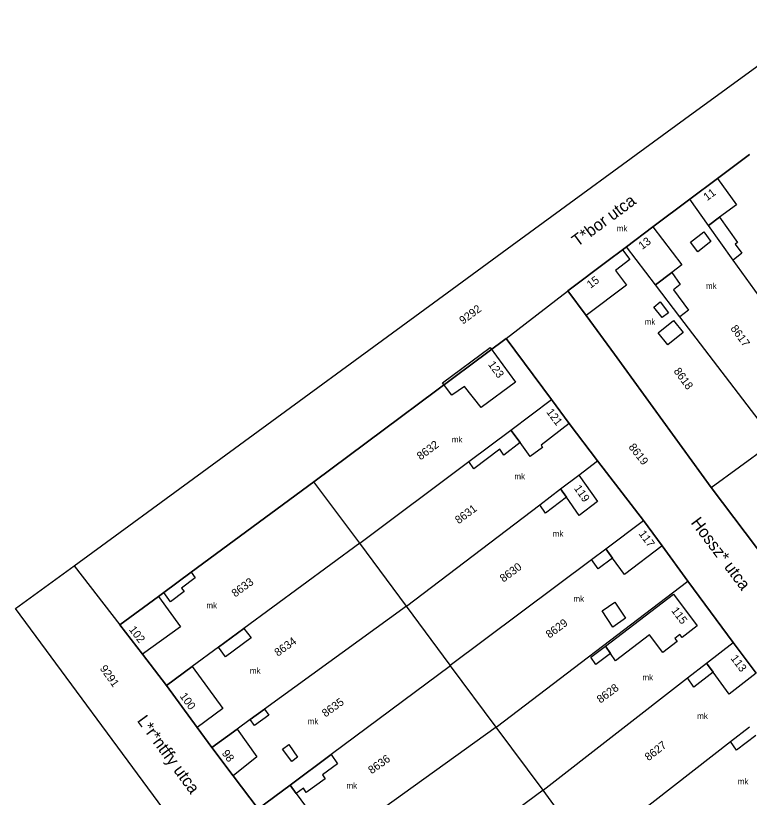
# Model space of a CAD drawing. Extents: x 768299 to 772392, y 136157 to 140026.
# Drawn here: x 769062 to 769245.3, y 137521.5 to 137716.7 of the extents above; entities that cross this region are included whole.
import ezdxf

# ---------------------------------------------------------------- set-up
doc = ezdxf.new("R2010")
doc.units = 0
for name, color, linetype in [('ITR-10-FRL_HATAR', 7, 'Continuous'), ('ITR-11-HRSZ', 7, 'Continuous'), ('ITR-15-MIN_OSZT', 7, 'Continuous'), ('ITR-30-LAKOEPULET', 7, 'Continuous'), ('ITR-31-GAZD_EPULET', 7, 'Continuous'), ('ITR-35-HAZSZAM', 7, 'Continuous'), ('ITR-43-UTCANEV', 7, 'Continuous')]:
    doc.layers.add(name, color=color, linetype=linetype)

msp = doc.modelspace()

# ---------------------------------------------------------------- linework, layer by layer
at = {"layer": 'ITR-10-FRL_HATAR'}
for p, q in [((769229.05, 137690.83), (769264.46, 137716.73)), ((769186.05, 137659.38), (769229.05, 137690.83)), ((769245.29, 137682.06), (769237.33, 137676.08)), ((769237.33, 137676.08), (769230.37, 137670.85)), ((769230.37, 137670.85), (769221.18, 137663.96)), ((769235.04, 137664.31), (769230.37, 137670.85)), ((769241.21, 137655.69), (769235.04, 137664.31)), ((769221.18, 137663.96), (769214.59, 137659)), ((769171, 137648.37), (769186.05, 137659.38)), ((769213.56, 137658.23), (769210, 137655.55)), ((769214.59, 137659), (769213.56, 137658.23)), ((769221.85, 137649.46), (769214.59, 137659)), ((769210, 137655.55), (769199.91, 137647.98)), ((769266.07, 137621), (769241.21, 137655.69)), ((769227.9, 137641.52), (769221.85, 137649.46)), ((769109.79, 137603.59), (769171, 137648.37)), ((769184.5, 137636.05), (769199.86, 137647.94)), ((769199.86, 137647.94), (769199.91, 137647.98)), ((769199.91, 137647.98), (769204.46, 137641.82)), ((769204.46, 137641.82), (769211.58, 137632.19)), ((769251.59, 137610.44), (769227.9, 137641.52)), ((769184.5, 137636.05), (769136.48, 137600.3)), ((769195.85, 137620.84), (769184.5, 137636.05)), ((769211.58, 137632.19), (769235.69, 137598.84)), ((769185.66, 137613.2), (769195.85, 137620.84)), ((769200.29, 137614.88), (769195.85, 137620.84)), ((769207.3, 137605.49), (769200.29, 137614.88)), ((769175.16, 137605.33), (769185.66, 137613.2)), ((769235.69, 137598.84), (769251.59, 137610.44)), ((769076.63, 137579.33), (769109.79, 137603.59)), ((769147.94, 137584.94), (769175.16, 137605.33)), ((769202.69, 137601.98), (769207.3, 137605.49)), ((769218.82, 137590.62), (769207.3, 137605.49)), ((769198.11, 137598.5), (769202.69, 137601.98)), ((769136.48, 137600.3), (769105.79, 137577.68)), ((769147.94, 137584.94), (769136.48, 137600.3)), ((769192.96, 137594.58), (769198.11, 137598.5)), ((769235.69, 137598.84), (769255.84, 137572.15)), ((769159.64, 137569.24), (769192.96, 137594.58)), ((769209.39, 137583.56), (769218.82, 137590.62)), ((769223.47, 137584.28), (769218.82, 137590.62)), ((769147.94, 137584.94), (769118.96, 137563.64)), ((769159.64, 137569.24), (769147.94, 137584.94)), ((769229.91, 137575.49), (769223.47, 137584.28)), ((769205.86, 137580.92), (769209.39, 137583.56)), ((769170.5, 137554.47), (769205.86, 137580.92)), ((769061.97, 137568.61), (769076.63, 137579.33)), ((769076.63, 137579.33), (769087.97, 137564.55)), ((769105.79, 137577.68), (769098.99, 137572.67)), ((769181.99, 137539.03), (769229.91, 137575.49)), ((769241.24, 137560.17), (769229.91, 137575.49)), ((769098.99, 137572.67), (769097.65, 137571.68)), ((769097.65, 137571.68), (769087.97, 137564.55)), ((769121.81, 137487.59), (769061.97, 137568.61)), ((769159.64, 137569.24), (769124.17, 137543.49)), ((769170.5, 137554.47), (769159.64, 137569.24)), ((769087.97, 137564.55), (769093.65, 137557.2)), ((769118.96, 137563.64), (769112.67, 137559.02)), ((769112.67, 137559.02), (769106.07, 137554.16)), ((769234.59, 137555), (769241.24, 137560.17)), ((769247.01, 137552.48), (769241.24, 137560.17)), ((769093.65, 137557.2), (769099.65, 137549.44)), ((769229.84, 137551.3), (769234.59, 137555)), ((769106.07, 137554.16), (769099.65, 137549.44)), ((769170.58, 137554.36), (769140.78, 137532.16)), ((769170.58, 137554.36), (769170.5, 137554.47)), ((769181.99, 137539.03), (769170.58, 137554.36)), ((769193.77, 137523.25), (769229.84, 137551.3)), ((769099.65, 137549.44), (769107.32, 137538.96)), ((769124.17, 137543.49), (769120.59, 137540.89)), ((769120.59, 137540.89), (769117.33, 137538.52)), ((769107.32, 137538.96), (769111.01, 137533.93)), ((769117.33, 137538.52), (769111.01, 137533.93)), ((769181.99, 137539.03), (769150.42, 137516.36)), ((769193.77, 137523.25), (769181.99, 137539.03)), ((769240.54, 137535.42), (769245.28, 137539.11)), ((769205.14, 137507.83), (769240.54, 137535.42)), ((769111.01, 137533.93), (769116.32, 137526.88)), ((769140.78, 137532.16), (769130.55, 137524.53)), ((769116.32, 137526.88), (769122.57, 137518.58)), ((769130.55, 137524.53), (769122.57, 137518.58)), ((769193.77, 137523.25), (769166.02, 137503.01)), ((769205.14, 137507.83), (769193.77, 137523.25))]:
    msp.add_line(p, q, dxfattribs=at)
at = {"layer": 'ITR-15-MIN_OSZT'}
for p, q in [((769229.05, 137690.83), (769264.46, 137716.73)), ((769186.05, 137659.38), (769229.05, 137690.83)), ((769237.33, 137676.08), (769245.29, 137682.06)), ((769230.37, 137670.85), (769237.33, 137676.08)), ((769221.18, 137663.96), (769230.37, 137670.85)), ((769235.04, 137664.31), (769230.37, 137670.85)), ((769241.21, 137655.69), (769235.04, 137664.31)), ((769214.59, 137659), (769221.18, 137663.96)), ((769171, 137648.37), (769186.05, 137659.38)), ((769210, 137655.55), (769213.56, 137658.23)), ((769213.56, 137658.23), (769214.59, 137659)), ((769221.85, 137649.46), (769214.59, 137659)), ((769199.91, 137647.98), (769210, 137655.55)), ((769266.07, 137621), (769241.21, 137655.69)), ((769227.9, 137641.52), (769221.85, 137649.46)), ((769109.79, 137603.59), (769171, 137648.37)), ((769184.5, 137636.05), (769199.86, 137647.94)), ((769199.86, 137647.94), (769199.91, 137647.98)), ((769204.46, 137641.82), (769199.91, 137647.98)), ((769211.58, 137632.19), (769204.46, 137641.82)), ((769251.59, 137610.44), (769227.9, 137641.52)), ((769136.48, 137600.3), (769184.5, 137636.05)), ((769184.5, 137636.05), (769195.85, 137620.84)), ((769235.69, 137598.84), (769211.58, 137632.19)), ((769185.66, 137613.2), (769195.85, 137620.84)), ((769195.85, 137620.84), (769200.29, 137614.88)), ((769200.29, 137614.88), (769207.3, 137605.49)), ((769175.16, 137605.33), (769185.66, 137613.2)), ((769235.69, 137598.84), (769251.59, 137610.44)), ((769076.63, 137579.33), (769109.79, 137603.59)), ((769147.94, 137584.94), (769175.16, 137605.33)), ((769202.69, 137601.98), (769207.3, 137605.49)), ((769207.3, 137605.49), (769218.82, 137590.62)), ((769198.11, 137598.5), (769202.69, 137601.98)), ((769105.79, 137577.68), (769136.48, 137600.3)), ((769147.94, 137584.94), (769136.48, 137600.3)), ((769192.96, 137594.58), (769198.11, 137598.5)), ((769255.84, 137572.15), (769235.69, 137598.84)), ((769159.64, 137569.24), (769192.96, 137594.58)), ((769209.39, 137583.56), (769218.82, 137590.62)), ((769218.82, 137590.62), (769223.47, 137584.28)), ((769147.94, 137584.94), (769118.96, 137563.64)), ((769159.64, 137569.24), (769147.94, 137584.94)), ((769223.47, 137584.28), (769229.91, 137575.49)), ((769205.86, 137580.92), (769209.39, 137583.56)), ((769170.5, 137554.47), (769205.86, 137580.92)), ((769061.97, 137568.61), (769076.63, 137579.33)), ((769076.63, 137579.33), (769087.97, 137564.55)), ((769098.99, 137572.67), (769105.79, 137577.68)), ((769181.99, 137539.03), (769229.91, 137575.49)), ((769229.91, 137575.49), (769241.24, 137560.17)), ((769097.65, 137571.68), (769098.99, 137572.67)), ((769087.97, 137564.55), (769097.65, 137571.68)), ((769121.81, 137487.59), (769061.97, 137568.61)), ((769159.64, 137569.24), (769124.17, 137543.49)), ((769170.5, 137554.47), (769159.64, 137569.24)), ((769093.65, 137557.2), (769087.97, 137564.55)), ((769118.96, 137563.64), (769112.67, 137559.02)), ((769112.67, 137559.02), (769106.07, 137554.16)), ((769234.59, 137555), (769241.24, 137560.17)), ((769241.24, 137560.17), (769247.01, 137552.48)), ((769099.65, 137549.44), (769093.65, 137557.2)), ((769229.84, 137551.3), (769234.59, 137555)), ((769106.07, 137554.16), (769099.65, 137549.44)), ((769170.58, 137554.36), (769140.78, 137532.16)), ((769170.58, 137554.36), (769170.5, 137554.47)), ((769181.99, 137539.03), (769170.58, 137554.36)), ((769193.77, 137523.25), (769229.84, 137551.3)), ((769107.32, 137538.96), (769099.65, 137549.44)), ((769124.17, 137543.49), (769120.59, 137540.89)), ((769120.59, 137540.89), (769117.33, 137538.52)), ((769111.01, 137533.93), (769107.32, 137538.96)), ((769117.33, 137538.52), (769111.01, 137533.93)), ((769181.99, 137539.03), (769150.42, 137516.36)), ((769193.77, 137523.25), (769181.99, 137539.03)), ((769240.54, 137535.42), (769245.28, 137539.11)), ((769205.14, 137507.83), (769240.54, 137535.42)), ((769116.32, 137526.88), (769111.01, 137533.93)), ((769140.78, 137532.16), (769130.55, 137524.53)), ((769122.57, 137518.58), (769116.32, 137526.88)), ((769130.55, 137524.53), (769122.57, 137518.58)), ((769193.77, 137523.25), (769166.02, 137503.01)), ((769205.14, 137507.83), (769193.77, 137523.25))]:
    msp.add_line(p, q, dxfattribs=at)
at = {"layer": 'ITR-30-LAKOEPULET'}
for p, q in [((769230.37, 137670.85), (769237.33, 137676.08)), ((769237.33, 137676.08), (769242.05, 137669.47)), ((769235.04, 137664.31), (769230.37, 137670.85)), ((769242.05, 137669.47), (769237.82, 137666.36)), ((769237.82, 137666.36), (769235.04, 137664.31)), ((769214.59, 137659), (769221.18, 137663.96)), ((769221.18, 137663.96), (769228.37, 137654.5)), ((769210, 137655.55), (769213.56, 137658.23)), ((769213.56, 137658.23), (769215.41, 137655.81)), ((769221.85, 137649.46), (769214.59, 137659)), ((769199.91, 137647.98), (769210, 137655.55)), ((769215.41, 137655.81), (769211.83, 137653.09)), ((769228.37, 137654.5), (769225.88, 137652.57)), ((769211.83, 137653.09), (769214.57, 137649.4)), ((769225.88, 137652.57), (769221.85, 137649.46)), ((769214.57, 137649.4), (769204.46, 137641.82)), ((769204.46, 137641.82), (769199.91, 137647.98)), ((769168.62, 137625.02), (769180.5, 137633.8)), ((769180.5, 137633.8), (769186.88, 137625.16)), ((769186.88, 137625.16), (769178.27, 137618.84)), ((769170.97, 137621.97), (769168.62, 137625.02)), ((769174.12, 137624.12), (769170.97, 137621.97)), ((769178.27, 137618.84), (769174.12, 137624.12)), ((769185.66, 137613.2), (769195.85, 137620.84)), ((769195.85, 137620.84), (769200.29, 137614.88)), ((769200.29, 137614.88), (769193.27, 137609.43)), ((769187.97, 137610.08), (769185.66, 137613.2)), ((769190.53, 137606.6), (769187.97, 137610.08)), ((769193.27, 137609.43), (769193.61, 137608.87)), ((769193.61, 137608.87), (769190.53, 137606.6)), ((769198.11, 137598.5), (769202.69, 137601.98)), ((769202.69, 137601.98), (769207.31, 137595.41)), ((769199.56, 137596.42), (769198.11, 137598.5)), ((769202.74, 137591.89), (769199.56, 137596.42)), ((769207.31, 137595.41), (769202.74, 137591.89)), ((769209.39, 137583.56), (769218.82, 137590.62)), ((769218.82, 137590.62), (769223.47, 137584.28)), ((769223.47, 137584.28), (769214.04, 137577.12)), ((769211.06, 137581.25), (769209.39, 137583.56)), ((769214.04, 137577.12), (769211.06, 137581.25)), ((769087.97, 137564.55), (769097.65, 137571.68)), ((769097.65, 137571.68), (769103.13, 137564.04)), ((769209.31, 137559.23), (769226.34, 137572.24)), ((769226.34, 137572.24), (769232.27, 137564.28)), ((769093.65, 137557.2), (769087.97, 137564.55)), ((769103.13, 137564.04), (769093.65, 137557.2)), ((769232.27, 137564.28), (769228.49, 137561.37)), ((769220.36, 137562.04), (769211.81, 137555.59)), ((769223.63, 137557.66), (769220.36, 137562.04)), ((769227.91, 137562.16), (769226.63, 137561.18)), ((769226.63, 137561.18), (769227.21, 137560.4)), ((769228.49, 137561.37), (769227.91, 137562.16)), ((769210.54, 137557.43), (769209.31, 137559.23)), ((769227.21, 137560.4), (769223.63, 137557.66)), ((769234.59, 137555), (769241.24, 137560.17)), ((769241.24, 137560.17), (769247.01, 137552.48)), ((769211.81, 137555.59), (769210.54, 137557.43)), ((769236.25, 137552.72), (769234.59, 137555)), ((769099.65, 137549.44), (769106.07, 137554.16)), ((769106.07, 137554.16), (769113.72, 137543.64)), ((769240.23, 137547.24), (769236.25, 137552.72)), ((769247.01, 137552.48), (769240.23, 137547.24)), ((769107.32, 137538.96), (769099.65, 137549.44)), ((769113.72, 137543.64), (769107.32, 137538.96)), ((769111.01, 137533.93), (769117.33, 137538.52)), ((769117.33, 137538.52), (769122.21, 137531.56)), ((769116.32, 137526.88), (769111.01, 137533.93)), ((769122.21, 137531.56), (769116.32, 137526.88)), ((769122.57, 137518.58), (769130.55, 137524.53)), ((769130.55, 137524.53), (769132.08, 137522.46)), ((769132.08, 137522.46), (769135.27, 137518.02))]:
    msp.add_line(p, q, dxfattribs=at)
at = {"layer": 'ITR-31-GAZD_EPULET'}
for p, q in [((769235.04, 137664.31), (769237.82, 137666.36)), ((769237.82, 137666.36), (769242.34, 137660.09)), ((769241.21, 137655.69), (769235.04, 137664.31)), ((769230.6, 137660.14), (769233.88, 137662.7)), ((769233.88, 137662.7), (769235.62, 137660.33)), ((769235.62, 137660.33), (769232.36, 137657.77)), ((769232.36, 137657.77), (769230.6, 137660.14)), ((769242.34, 137660.09), (769241.74, 137659.66)), ((769241.74, 137659.66), (769243.42, 137657.37)), ((769243.42, 137657.37), (769241.21, 137655.69)), ((769221.85, 137649.46), (769225.88, 137652.57)), ((769225.88, 137652.57), (769228.01, 137649.59)), ((769227.9, 137641.52), (769221.85, 137649.46)), ((769228.01, 137649.59), (769226.33, 137648.23)), ((769226.33, 137648.23), (769230.09, 137643.16)), ((769221.43, 137643.95), (769222.96, 137645.22)), ((769222.96, 137645.22), (769225.06, 137642.52)), ((769223.52, 137641.29), (769221.43, 137643.95)), ((769230.09, 137643.16), (769227.9, 137641.52)), ((769225.06, 137642.52), (769223.52, 137641.29)), ((769222.51, 137637.49), (769226.29, 137640.6)), ((769226.29, 137640.6), (769228.73, 137637.57)), ((769224.93, 137634.52), (769222.51, 137637.49)), ((769228.73, 137637.57), (769224.93, 137634.52)), ((769175.16, 137605.33), (769185.66, 137613.2)), ((769185.66, 137613.2), (769187.97, 137610.08)), ((769187.97, 137610.08), (769183.91, 137606.93)), ((769182.95, 137608.42), (769176.45, 137603.57)), ((769183.91, 137606.93), (769182.95, 137608.42)), ((769176.45, 137603.57), (769175.16, 137605.33)), ((769192.96, 137594.58), (769198.11, 137598.5)), ((769198.11, 137598.5), (769199.56, 137596.42)), ((769199.56, 137596.42), (769194.36, 137592.49)), ((769194.36, 137592.49), (769192.96, 137594.58)), ((769205.86, 137580.92), (769209.39, 137583.56)), ((769209.39, 137583.56), (769211.06, 137581.25)), ((769207.47, 137578.56), (769205.86, 137580.92)), ((769211.06, 137581.25), (769207.47, 137578.56)), ((769098.99, 137572.67), (769105.79, 137577.68)), ((769106.81, 137576.29), (769103.43, 137573.76)), ((769105.79, 137577.68), (769106.81, 137576.29)), ((769100.62, 137570.35), (769098.99, 137572.67)), ((769104.07, 137572.92), (769100.62, 137570.35)), ((769103.43, 137573.76), (769104.07, 137572.92)), ((769208.5, 137568.03), (769211.7, 137570.24)), ((769211.7, 137570.24), (769214.35, 137566.23)), ((769211.2, 137563.99), (769208.5, 137568.03)), ((769214.35, 137566.23), (769211.2, 137563.99)), ((769112.67, 137559.02), (769118.96, 137563.64)), ((769118.96, 137563.64), (769120.83, 137561.28)), ((769120.83, 137561.28), (769114.43, 137556.59)), ((769114.43, 137556.59), (769112.67, 137559.02)), ((769205.68, 137556.45), (769209.31, 137559.23)), ((769209.31, 137559.23), (769210.54, 137557.43)), ((769210.54, 137557.43), (769206.91, 137554.62)), ((769206.91, 137554.62), (769205.68, 137556.45)), ((769229.84, 137551.3), (769234.59, 137555)), ((769234.59, 137555), (769236.25, 137552.72)), ((769231.4, 137548.99), (769229.84, 137551.3)), ((769236.25, 137552.72), (769231.4, 137548.99)), ((769120.59, 137540.89), (769124.17, 137543.49)), ((769124.17, 137543.49), (769125.19, 137541.97)), ((769125.19, 137541.97), (769121.66, 137539.39)), ((769121.66, 137539.39), (769120.59, 137540.89)), ((769240.54, 137535.42), (769245.28, 137539.11)), ((769242.07, 137533.3), (769240.54, 137535.42)), ((769246.86, 137536.95), (769242.07, 137533.3)), ((769128.62, 137533.5), (769130.2, 137534.65)), ((769130.94, 137530.4), (769128.62, 137533.5)), ((769130.2, 137534.65), (769132.42, 137531.49)), ((769130.55, 137524.53), (769140.78, 137532.16)), ((769132.42, 137531.49), (769130.94, 137530.4)), ((769140.78, 137532.16), (769142.38, 137529.88)), ((769142.38, 137529.88), (769138.66, 137527.06)), ((769139.27, 137526.14), (769134.57, 137522.68)), ((769138.66, 137527.06), (769139.27, 137526.14)), ((769132.08, 137522.46), (769130.55, 137524.53)), ((769133.86, 137523.76), (769132.08, 137522.46)), ((769134.57, 137522.68), (769133.86, 137523.76))]:
    msp.add_line(p, q, dxfattribs=at)

# ---------------------------------------------------------------- texts
at = {"layer": 'ITR-11-HRSZ'}
for s, rotation, p in [('9292', 36.5, (769173.72, 137639.54)), ('8617', 306.1, (769240.44, 137638.57)), ('8618', 306.1, (769226.26, 137627.91)), ('8632', 36.8, (769163.13, 137605.61)), ('8619', 308.2, (769214.97, 137608.94)), ('8631', 36.8, (769172.65, 137589.65)), ('8630', 36.8, (769183.85, 137575.09)), ('8633', 36.3, (769116.82, 137571.36)), ('8629', 36.8, (769195.33, 137561.09)), ('8634', 35.7, (769127.49, 137556.57)), ('9291', 305.6, (769082.9, 137553.65)), ('8628', 36.8, (769208.08, 137544.87)), ('8635', 35.7, (769139.37, 137541.39)), ('8627', 37.9, (769220.08, 137530.47)), ('8636', 35.7, (769150.92, 137527.2))]:
    msp.add_text(s, height=2, rotation=rotation, dxfattribs=at).set_placement(p)
at = {"layer": 'ITR-15-MIN_OSZT'}
for p in [(769212.134, 137662.829), (769234.422, 137648.47), (769219.113, 137639.503), (769170.932, 137610.11), (769186.56, 137600.898), (769196.141, 137586.596), (769201.315, 137570.341), (769109.62, 137568.662), (769120.486, 137552.385), (769218.557, 137550.707), (769134.913, 137539.732), (769232.234, 137541.05), (769242.367, 137524.703), (769144.614, 137523.673)]:
    msp.add_text('mk', height=1.5, dxfattribs=at).set_placement(p)
at = {"layer": 'ITR-35-HAZSZAM'}
for s, rotation, p in [('11', 36.9, (769234.72, 137670.37)), ('13', 37, (769218.51, 137658.19)), ('15', 36.9, (769205.59, 137648.49)), ('123', 306.4, (769179.89, 137629.58)), ('121', 306.7, (769194.46, 137617.69)), ('119', 305.1, (769201.36, 137598.66)), ('117', 306.3, (769217.53, 137587.3)), ('115', 306.7, (769225.68, 137568.1)), ('102', 307.7, (769090.16, 137563.35)), ('113', 306.9, (769240.49, 137556.17)), ('100', 306.2, (769102.87, 137546.73)), ('98', 307, (769113.37, 137532.45))]:
    msp.add_text(s, height=2, rotation=rotation, dxfattribs=at).set_placement(p)
at = {"layer": 'ITR-43-UTCANEV'}
for s, rotation, p in [('T*bor utca', 36.5, (769202.32, 137658.89)), ('Hossz* utca', 307, (769230.51, 137590.04)), ('L*r*ntffy utca', 306.2, (769092.18, 137540.61))]:
    msp.add_text(s, height=3, rotation=rotation, dxfattribs=at).set_placement(p)

doc.saveas('drawing.dxf')
